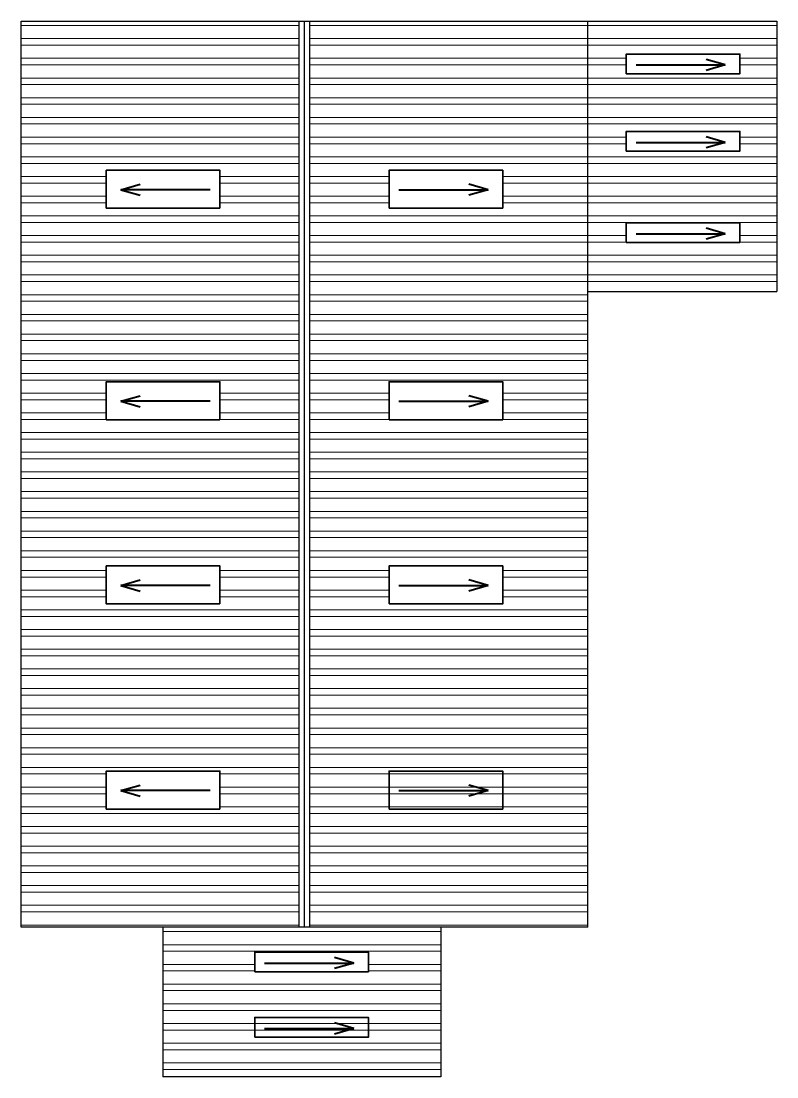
# Model space of a CAD drawing. Header units: inches. Extents: x 0 to 383786, y -45810 to 0.
# Drawn here: x 363889.8 to 364177.8, y -40476 to -40074 of the extents above; entities that cross this region are included whole.
import ezdxf

# ---------------------------------------------------------------- set-up
doc = ezdxf.new("R2010")
doc.units = ezdxf.units.IN
doc.header["$LTSCALE"] = 2
doc.header["$MEASUREMENT"] = 0
doc.layers.get('0').update_dxf_attribs({"linetype": 'CONTINUOUS'})
for name, color, linetype, lineweight in [('DIM_LINE', 173, 'CONTINUOUS', 20), ('door', 20, 'CONTINUOUS', 35), ('WALL - A', 1, 'CONTINUOUS', 40)]:
    doc.layers.add(name, color=color, linetype=linetype, lineweight=lineweight)
pattern_1 = [(360, (700573.259, -82500.715), (1e-15, 7.5), []), (360, (700575.759, -82503.215), (1e-15, 7.5), [])]

msp = doc.modelspace()

# ---------------------------------------------------------------- hatches: boundary and pattern name
at = {"layer": 'DIM_LINE'}
h = msp.add_hatch(dxfattribs=at)
h.set_pattern_fill('ANSI32', color=256, scale=20, angle=315)
h.set_pattern_definition(pattern_1)
h.paths.add_polyline_path([(363995.81, -40419.04), (363995.81, -40074.04), (363889.81, -40074.04), (363889.81, -40419.04)])
h.paths.add_polyline_path([(363922.26, -40374.08), (363922.26, -40359.63), (363965.58, -40359.63), (363965.58, -40374.08)], flags=16)
h.paths.add_polyline_path([(363922.26, -40295.95), (363922.26, -40281.5), (363965.58, -40281.5), (363965.58, -40295.95)], flags=16)
h.paths.add_polyline_path([(363922.26, -40225.84), (363922.26, -40211.39), (363965.58, -40211.39), (363965.58, -40225.84)], flags=16)
h.paths.add_polyline_path([(363922.26, -40145.26), (363922.26, -40130.81), (363965.58, -40130.81), (363965.58, -40145.26)], flags=16)
h = msp.add_hatch(dxfattribs=at)
h.set_pattern_fill('ANSI32', color=256, scale=20, angle=315)
h.set_pattern_definition(pattern_1)
h.paths.add_polyline_path([(364105.81, -40419.04), (364105.81, -40074.04), (363999.81, -40074.04), (363999.81, -40419.04)])
h.paths.add_polyline_path([(364030.03, -40295.95), (364030.03, -40281.5), (364073.36, -40281.5), (364073.36, -40295.95)], flags=16)
h.paths.add_polyline_path([(364030.03, -40225.84), (364030.03, -40211.39), (364073.36, -40211.39), (364073.36, -40225.84)], flags=16)
h.paths.add_polyline_path([(364030.03, -40145.26), (364030.03, -40130.81), (364073.36, -40130.81), (364073.36, -40145.26)], flags=16)
h = msp.add_hatch(dxfattribs=at)
h.set_pattern_fill('ANSI32', color=256, scale=20, angle=315)
h.set_pattern_definition(pattern_1)
h.paths.add_polyline_path([(364105.81, -40177.04), (364177.81, -40177.04), (364177.81, -40074.04), (364105.81, -40074.04)])
h.paths.add_polyline_path([(364120.39, -40150.82), (364163.72, -40150.82), (364163.72, -40158.32), (364120.39, -40158.32)], flags=16)
h.paths.add_polyline_path([(364120.39, -40123.54), (364120.39, -40116.04), (364163.72, -40116.04), (364163.72, -40123.54)], flags=16)
h.paths.add_polyline_path([(364120.39, -40094.08), (364120.39, -40086.58), (364163.72, -40086.58), (364163.72, -40094.08)], flags=16)
h = msp.add_hatch(dxfattribs=at)
h.set_pattern_fill('ANSI32', color=256, scale=20, angle=315)
h.set_pattern_definition(pattern_1)
h.paths.add_polyline_path([(363943.81, -40476.04), (364049.81, -40476.04), (364049.81, -40419.04), (363943.81, -40419.04)])
h.paths.add_polyline_path([(363978.85, -40436.02), (363978.85, -40428.52), (364022.18, -40428.52), (364022.18, -40436.02)], flags=16)

# ---------------------------------------------------------------- linework, layer by layer
at = {"color": 242, "ltscale": 0.5, "true_color": 0xcd2027}
for p, q in [((363889.81, -40419.04), (363889.81, -40074.04)), ((364105.81, -40419.04), (364105.81, -40074.04))]:
    msp.add_line(p, q, dxfattribs=at)
at = {"ltscale": 0.5}
for p, q in [((363889.81, -40074.04), (364177.81, -40074.04)), ((363995.81, -40419.04), (363995.81, -40074.04)), ((363997.81, -40419.04), (363997.81, -40074.04)), ((363999.81, -40419.04), (363999.81, -40074.04)), ((364177.81, -40074.04), (364177.81, -40177.04)), ((364105.81, -40177.04), (364177.81, -40177.04)), ((364105.81, -40419.04), (363889.81, -40419.04)), ((363943.81, -40419.04), (363943.81, -40476.04)), ((364049.81, -40419.04), (364049.81, -40476.04)), ((364049.81, -40476.04), (363943.81, -40476.04))]:
    msp.add_line(p, q, dxfattribs=at)
at = {"layer": 'door', "ltscale": 0.5}
for points in [[(364120.39, -40094.08), (364120.39, -40086.58), (364163.72, -40086.58), (364163.72, -40094.08)], [(364120.39, -40123.54), (364120.39, -40116.04), (364163.72, -40116.04), (364163.72, -40123.54)], [(363965.58, -40145.26), (363965.58, -40130.81), (363922.26, -40130.81), (363922.26, -40145.26)], [(364030.03, -40145.26), (364030.03, -40130.81), (364073.36, -40130.81), (364073.36, -40145.26)], [(364120.39, -40158.32), (364120.39, -40150.82), (364163.72, -40150.82), (364163.72, -40158.32)], [(363965.58, -40225.84), (363965.58, -40211.39), (363922.26, -40211.39), (363922.26, -40225.84)], [(364030.03, -40225.84), (364030.03, -40211.39), (364073.36, -40211.39), (364073.36, -40225.84)], [(363965.58, -40295.95), (363965.58, -40281.5), (363922.26, -40281.5), (363922.26, -40295.95)], [(364030.03, -40295.95), (364030.03, -40281.5), (364073.36, -40281.5), (364073.36, -40295.95)], [(363965.58, -40374.08), (363965.58, -40359.63), (363922.26, -40359.63), (363922.26, -40374.08)], [(364030.03, -40374.08), (364030.03, -40359.63), (364073.36, -40359.63), (364073.36, -40374.08)], [(363978.85, -40436.02), (363978.85, -40428.52), (364022.18, -40428.52), (364022.18, -40436.02)], [(363978.85, -40460.93), (363978.85, -40453.43), (364022.18, -40453.43), (364022.18, -40460.93)]]:
    msp.add_lwpolyline(points, close=True, dxfattribs=at)
at = {"layer": 'WALL - A'}
for p, q in [((364124.15, -40090.75), (364158.13, -40090.75)), ((364158.13, -40090.75), (364150.83, -40088.63)), ((364158.13, -40090.75), (364150.83, -40092.88)), ((364158.13, -40120.22), (364150.83, -40118.09)), ((364124.15, -40120.22), (364158.13, -40120.22)), ((364158.13, -40120.22), (364150.83, -40122.34)), ((363927.84, -40138.23), (363935.14, -40136.11)), ((363961.82, -40138.23), (363927.84, -40138.23)), ((363927.84, -40138.23), (363935.14, -40140.36)), ((364033.79, -40138.23), (364067.77, -40138.23)), ((364067.77, -40138.23), (364060.47, -40136.11)), ((364067.77, -40138.23), (364060.47, -40140.36)), ((364124.15, -40155), (364158.13, -40155)), ((364158.13, -40155), (364150.83, -40152.87)), ((364158.13, -40155), (364150.83, -40157.12)), ((363927.84, -40218.81), (363935.14, -40216.68)), ((363961.82, -40218.81), (363927.84, -40218.81)), ((363927.84, -40218.81), (363935.14, -40220.93)), ((364033.79, -40218.81), (364067.77, -40218.81)), ((364067.77, -40218.81), (364060.47, -40216.68)), ((364067.77, -40218.81), (364060.47, -40220.93)), ((363927.84, -40288.92), (363935.14, -40286.8)), ((364067.77, -40288.92), (364060.47, -40286.8)), ((363961.82, -40288.92), (363927.84, -40288.92)), ((363927.84, -40288.92), (363935.14, -40291.05)), ((364033.79, -40288.92), (364067.77, -40288.92)), ((364067.77, -40288.92), (364060.47, -40291.05)), ((363927.84, -40367.05), (363935.14, -40364.92)), ((363961.82, -40367.05), (363927.84, -40367.05)), ((363927.84, -40367.05), (363935.14, -40369.17)), ((364033.79, -40367.05), (364067.77, -40367.05)), ((364067.77, -40367.05), (364060.47, -40364.92)), ((364067.77, -40367.05), (364060.47, -40369.17)), ((363982.61, -40432.7), (364016.59, -40432.7)), ((364016.59, -40432.7), (364009.29, -40430.57)), ((364016.59, -40432.7), (364009.29, -40434.82)), ((364016.59, -40457.61), (364009.29, -40455.48)), ((363982.61, -40457.61), (364016.59, -40457.61)), ((364016.59, -40457.61), (364009.29, -40459.74))]:
    msp.add_line(p, q, dxfattribs=at)

doc.saveas('drawing.dxf')
